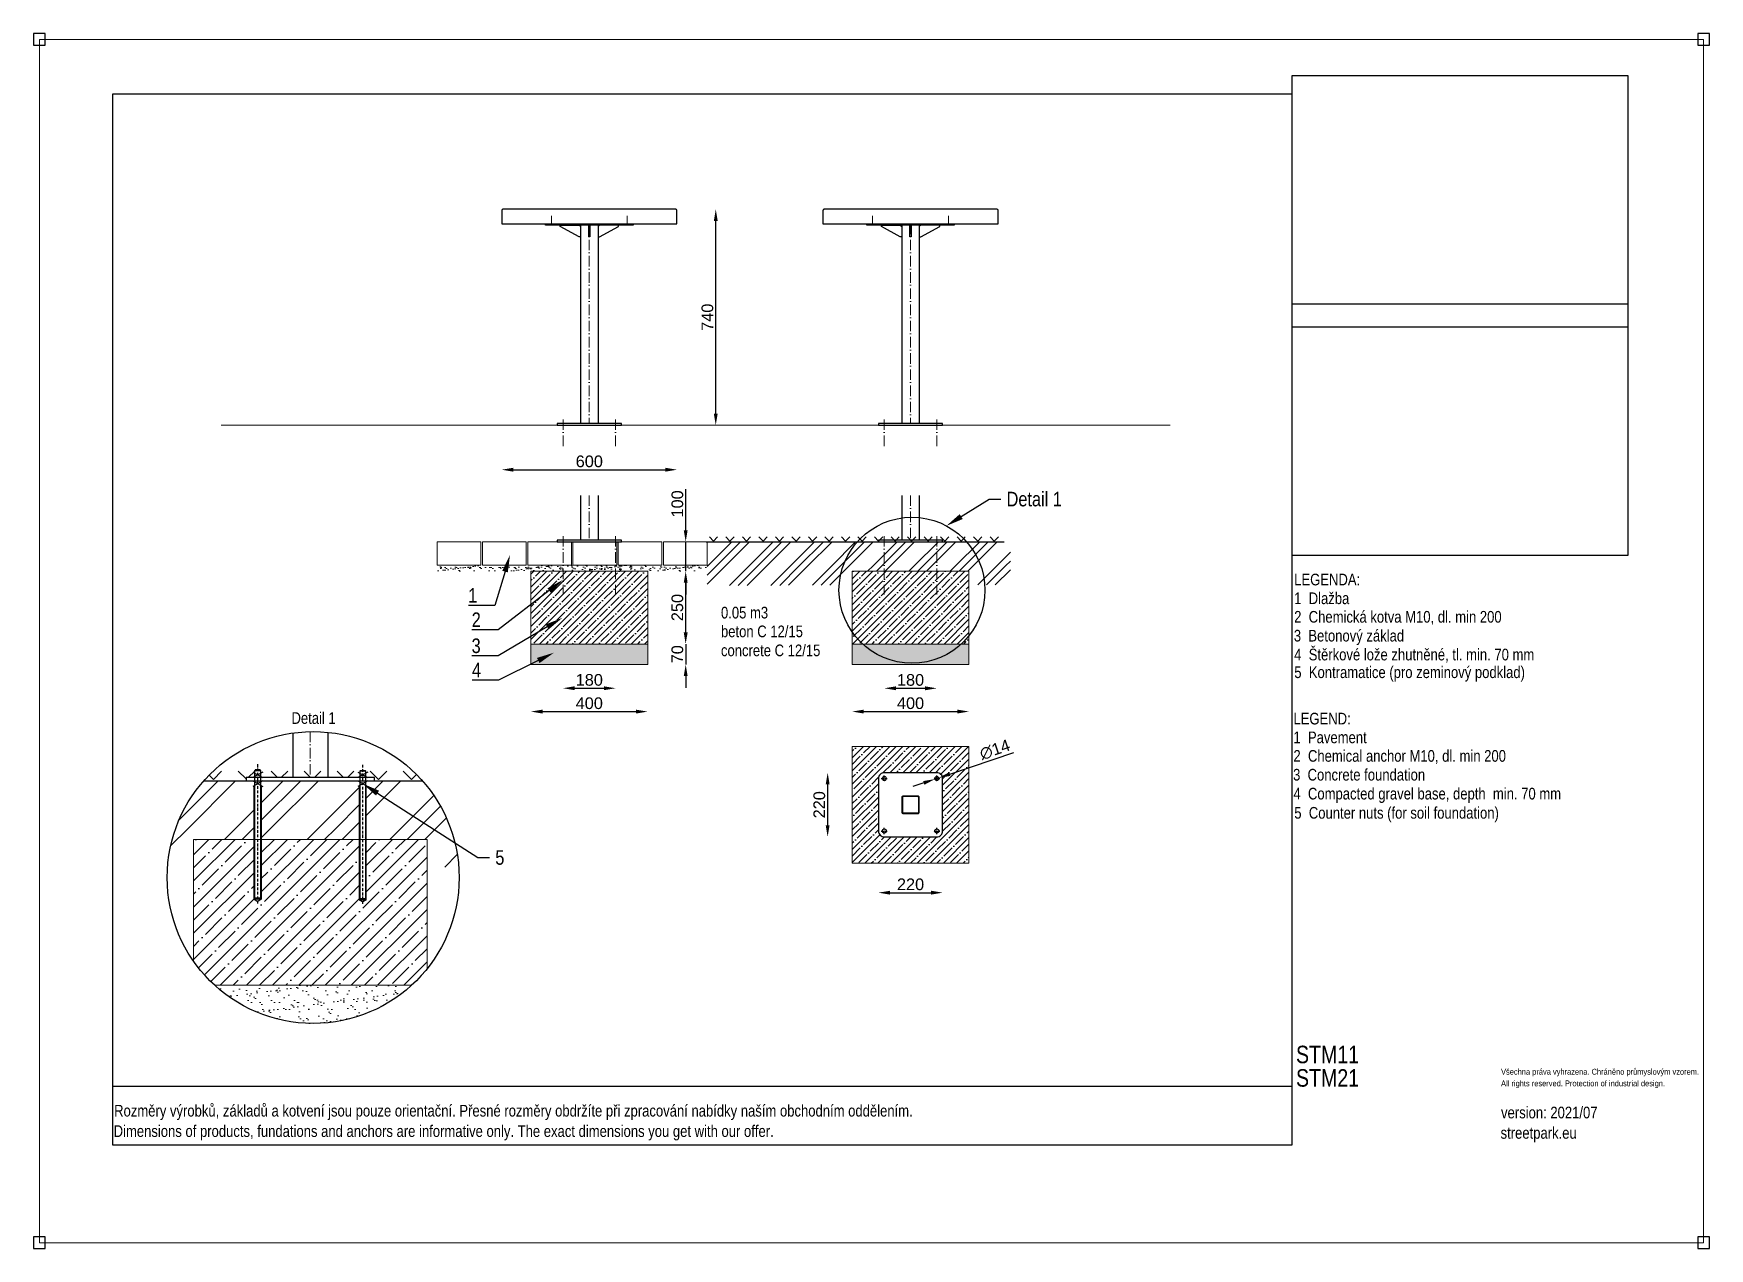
# Model space of a CAD drawing. Header units: millimetres. Extents: x -20 to 5721, y -20 to 4144.
import ezdxf
from ezdxf import colors
from ezdxf.entities.mleader import LeaderData, LeaderLine
from ezdxf.lldxf.tags import DXFTag
from ezdxf.math import Vec2, Vec3

# ---------------------------------------------------------------- set-up
doc = ezdxf.new("R2010")
doc.units = ezdxf.units.MM
for name, pattern in [('ACAD_ISO10W100', [18.5, 12, -3, 0.5, -3]), ('CENTER2', [1.125, 0.75, -0.125, 0.125, -0.125]), ('DashDot', [15, 9, -3, 0, -3]), ('INCONTINUOUS', [200000.001, 200000, -0.001])]:
    doc.linetypes.add(name, pattern=pattern)
for name, color, linetype in [('KOTY', 3, 'INCONTINUOUS'), ('KOV', 254, 'Continuous'), ('OBRYSOVA', 7, 'Continuous'), ('OSY', 1, 'ACAD_ISO10W100'), ('POSTAVY ATD', 8, 'Continuous'), ('SRAFY', 30, 'Continuous'), ('TABULKA', 9, 'Continuous')]:
    doc.layers.add(name, color=color, linetype=linetype)
doc.layers.add('Nekreslit', color=6, linetype='Continuous', plot=False)
doc.styles.add('SEACAD_Arial', font='arial.ttf', dxfattribs={"width": 0.8})
doc.styles.get("Standard").update_dxf_attribs({"font": 'arial.ttf'})
tags = doc.linetypes.add('HIDDEN2', pattern=[4.7625, 3.175, -1.5875]).pattern_tags.tags
tags[6:7] = [DXFTag(74, 4), DXFTag(75, 0), DXFTag(340, '0'), DXFTag(46, 0.0), DXFTag(50, 0.0), DXFTag(44, 0.0), DXFTag(45, 0.0)]
tags[4:5] = [DXFTag(74, 4), DXFTag(75, 0), DXFTag(340, '0'), DXFTag(46, 0.0), DXFTag(50, 0.0), DXFTag(44, 0.0), DXFTag(45, 0.0)]
doc.dimstyles.new('PROFI_CSN', dxfattribs={"dimscale": 0, "dimtxt": 3.5, "dimasz": 3, "dimexe": 1, "dimexo": 0, "dimgap": 1.5, "dimtad": 1, "dimlfac": -1, "dimdsep": 46, "dimtxsty": 'Standard', "dimcen": 0, "dimdle": 1, "dimclrd": 256, "dimclre": 256, "dimclrt": 256, "dimadec": 0, "dimazin": 0, "dimtfac": 0.6, "dimtmove": 0, "dimatfit": 1, "dimfxl": 1, "dimtolj": 1, "dimarcsym": 0})
picture_1 = doc.add_image_def('image1.jpg', size_in_pixel=(1600, 1200))
picture_2 = doc.add_image_def('image2.jpg', size_in_pixel=(1600, 1200))

# ---------------------------------------------------------------- blocks, each defined once
blk = doc.blocks.new('*D0')
at = {"layer": 'DEFPOINTS', "color": 0, "transparency": 16777216}
for p in [(2179.8, 3541.1), (2316.8, 3541.1), (1993.6, 2801.3)]:
    blk.add_point(p, dxfattribs=at)
at = {"layer": 'KOTY', "color": 7, "lineweight": -2, "transparency": 16777216}
blk.add_line((2316.8, 2841.3), (2316.8, 3501.1), dxfattribs=at)
at = {"layer": 'KOTY', "color": 7, "transparency": 16777216}
for points in [[(2310.2, 3501.1), (2323.5, 3501.1), (2316.8, 3541.1)], [(2310.2, 2841.3), (2323.5, 2841.3), (2316.8, 2801.3)]]:
    blk.add_solid(points, dxfattribs=at)
at = {"layer": 'KOTY', "color": 7, "lineweight": 13, "transparency": 16777216, "insert": (2288.4, 3171.2), "char_height": 40, "attachment_point": 5, "rotation": 90}
blk.add_mtext('\\A1;740', dxfattribs=at)
blk = doc.blocks.new('*D1')
at = {"layer": 'DEFPOINTS', "color": 0, "transparency": 16777216}
for p in [(1793.6, 2401.3), (1973.6, 2401.3), (1973.6, 1899.9)]:
    blk.add_point(p, dxfattribs=at)
at = {"layer": 'KOTY', "color": 7, "lineweight": -2, "transparency": 16777216}
blk.add_line((1833.6, 1899.9), (1933.6, 1899.9), dxfattribs=at)
at = {"layer": 'KOTY', "color": 7, "transparency": 16777216}
for points in [[(1833.6, 1906.5), (1833.6, 1893.2), (1793.6, 1899.9)], [(1933.6, 1906.5), (1933.6, 1893.2), (1973.6, 1899.9)]]:
    blk.add_solid(points, dxfattribs=at)
at = {"layer": 'KOTY', "color": 7, "lineweight": 13, "transparency": 16777216, "insert": (1883.6, 1928.3), "char_height": 40, "attachment_point": 5}
blk.add_mtext('\\A1;180', dxfattribs=at)
blk = doc.blocks.new('*D2')
at = {"layer": 'DEFPOINTS', "color": 0, "transparency": 16777216}
for p in [(1683.6, 2051.3), (2083.6, 2051.3), (2083.6, 1819.8)]:
    blk.add_point(p, dxfattribs=at)
at = {"layer": 'KOTY', "color": 7, "lineweight": -2, "transparency": 16777216}
blk.add_line((1723.6, 1819.8), (2043.6, 1819.8), dxfattribs=at)
at = {"layer": 'KOTY', "color": 7, "transparency": 16777216}
for points in [[(1723.6, 1826.5), (1723.6, 1813.2), (1683.6, 1819.8)], [(2043.6, 1826.5), (2043.6, 1813.2), (2083.6, 1819.8)]]:
    blk.add_solid(points, dxfattribs=at)
at = {"layer": 'KOTY', "color": 7, "lineweight": 13, "transparency": 16777216, "insert": (1883.6, 1848.3), "char_height": 40, "attachment_point": 5}
blk.add_mtext('\\A1;400', dxfattribs=at)
blk = doc.blocks.new('*D3')
at = {"layer": 'DEFPOINTS', "color": 0, "transparency": 16777216}
for p in [(2784, 2051.3), (3184, 2051.3), (3184, 1819.9)]:
    blk.add_point(p, dxfattribs=at)
at = {"layer": 'KOTY', "color": 7, "lineweight": -2, "transparency": 16777216}
blk.add_line((2824, 1819.9), (3144, 1819.9), dxfattribs=at)
at = {"layer": 'KOTY', "color": 7, "transparency": 16777216}
for points in [[(2824, 1826.6), (2824, 1813.3), (2784, 1819.9)], [(3144, 1826.6), (3144, 1813.3), (3184, 1819.9)]]:
    blk.add_solid(points, dxfattribs=at)
at = {"layer": 'KOTY', "color": 7, "lineweight": 13, "transparency": 16777216, "insert": (2984, 1848.4), "char_height": 40, "attachment_point": 5}
blk.add_mtext('\\A1;400', dxfattribs=at)
blk = doc.blocks.new('*D4')
at = {"layer": 'DEFPOINTS', "color": 0, "transparency": 16777216}
for p in [(2083.6, 2301.3), (2213.8, 2301.3), (2083.6, 2051.3)]:
    blk.add_point(p, dxfattribs=at)
at = {"layer": 'KOTY', "color": 7, "lineweight": -2, "transparency": 16777216}
blk.add_line((2213.8, 2091.3), (2213.8, 2261.3), dxfattribs=at)
at = {"layer": 'KOTY', "color": 7, "transparency": 16777216}
for points in [[(2207.2, 2261.3), (2220.5, 2261.3), (2213.8, 2301.3)], [(2207.2, 2091.3), (2220.5, 2091.3), (2213.8, 2051.3)]]:
    blk.add_solid(points, dxfattribs=at)
at = {"layer": 'KOTY', "color": 7, "lineweight": 13, "transparency": 16777216, "insert": (2185.4, 2176.3), "char_height": 40, "attachment_point": 5, "rotation": 90}
blk.add_mtext('\\A1;250', dxfattribs=at)
blk = doc.blocks.new('*D5')
at = {"layer": 'DEFPOINTS', "color": 0, "transparency": 16777216}
for p in [(1993.6, 2401.3), (2083.6, 2301.3), (2213.8, 2301.3)]:
    blk.add_point(p, dxfattribs=at)
at = {"layer": 'KOTY', "color": 7, "lineweight": -2, "transparency": 16777216}
for p, q in [((2213.8, 2441.3), (2213.8, 2581.7)), ((2213.8, 2301.3), (2213.8, 2401.3)), ((2213.8, 2261.3), (2213.8, 2221.3))]:
    blk.add_line(p, q, dxfattribs=at)
at = {"layer": 'KOTY', "color": 7, "transparency": 16777216}
for points in [[(2207.2, 2441.3), (2220.5, 2441.3), (2213.8, 2401.3)], [(2207.2, 2261.3), (2220.5, 2261.3), (2213.8, 2301.3)]]:
    blk.add_solid(points, dxfattribs=at)
at = {"layer": 'KOTY', "color": 7, "lineweight": 13, "transparency": 16777216, "insert": (2185.4, 2531.5), "char_height": 40, "attachment_point": 5, "rotation": 90}
blk.add_mtext('\\A1;100', dxfattribs=at)
blk = doc.blocks.new('*D6')
at = {"layer": 'DEFPOINTS', "color": 0, "transparency": 16777216}
for p in [(2083.6, 2051.3), (2083.6, 1981.3), (2213.8, 1981.3)]:
    blk.add_point(p, dxfattribs=at)
at = {"layer": 'KOTY', "color": 7, "lineweight": -2, "transparency": 16777216}
for p, q in [((2213.8, 2091.3), (2213.8, 2131.3)), ((2213.8, 2051.3), (2213.8, 1981.3)), ((2213.8, 1941.3), (2213.8, 1901.3))]:
    blk.add_line(p, q, dxfattribs=at)
at = {"layer": 'KOTY', "color": 7, "transparency": 16777216}
for points in [[(2207.2, 2091.3), (2220.5, 2091.3), (2213.8, 2051.3)], [(2207.2, 1941.3), (2220.5, 1941.3), (2213.8, 1981.3)]]:
    blk.add_solid(points, dxfattribs=at)
at = {"layer": 'KOTY', "color": 7, "lineweight": 13, "transparency": 16777216, "insert": (2185.4, 2016.3), "char_height": 40, "attachment_point": 5, "rotation": 90}
blk.add_mtext('\\A1;70', dxfattribs=at)
blk = doc.blocks.new('*U7')
at = {"color": 0, "linetype": 'CENTER2', "transparency": 16777216}
for p, q in [((-10.5, 0), (-1.4, 0)), ((0, 1.4), (0, 10.5)), ((1.4, 0), (10.5, 0)), ((0, -10.5), (0, -1.4))]:
    blk.add_line(p, q, dxfattribs=at)
at = {"color": 0, "linetype": 'Continuous', "transparency": 16777216}
for p, q in [((-0.7, 0), (0.7, 0)), ((0, -0.7), (0, 0.7))]:
    blk.add_line(p, q, dxfattribs=at)
blk = doc.blocks.new('*U8')
at = {"color": 0, "linetype": 'CENTER2', "transparency": 16777216}
for p, q in [((-10.5, 0), (-1.4, 0)), ((0, 1.4), (0, 10.5)), ((1.4, 0), (10.5, 0)), ((0, -10.5), (0, -1.4))]:
    blk.add_line(p, q, dxfattribs=at)
at = {"color": 0, "linetype": 'Continuous', "transparency": 16777216}
for p, q in [((-0.7, 0), (0.7, 0)), ((0, -0.7), (0, 0.7))]:
    blk.add_line(p, q, dxfattribs=at)
blk = doc.blocks.new('*U9')
at = {"color": 0, "linetype": 'CENTER2', "transparency": 16777216}
for p, q in [((-10.5, 0), (-1.4, 0)), ((0, 1.4), (0, 10.5)), ((1.4, 0), (10.5, 0)), ((0, -10.5), (0, -1.4))]:
    blk.add_line(p, q, dxfattribs=at)
at = {"color": 0, "linetype": 'Continuous', "transparency": 16777216}
for p, q in [((-0.7, 0), (0.7, 0)), ((0, -0.7), (0, 0.7))]:
    blk.add_line(p, q, dxfattribs=at)
blk = doc.blocks.new('*U10')
at = {"color": 0, "linetype": 'CENTER2', "transparency": 16777216}
for p, q in [((-10.5, 0), (-1.4, 0)), ((0, 1.4), (0, 10.5)), ((1.4, 0), (10.5, 0)), ((0, -10.5), (0, -1.4))]:
    blk.add_line(p, q, dxfattribs=at)
at = {"color": 0, "linetype": 'Continuous', "transparency": 16777216}
for p, q in [((-0.7, 0), (0.7, 0)), ((0, -0.7), (0, 0.7))]:
    blk.add_line(p, q, dxfattribs=at)
blk = doc.blocks.new('*D11')
at = {"layer": 'DEFPOINTS', "color": 0, "transparency": 16777216}
for p in [(1583.7, 3491.1), (2183.7, 3491.1), (2183.7, 2648.7)]:
    blk.add_point(p, dxfattribs=at)
at = {"layer": 'KOTY', "color": 7, "lineweight": -2, "transparency": 16777216}
blk.add_line((1623.7, 2648.7), (2143.7, 2648.7), dxfattribs=at)
at = {"layer": 'KOTY', "color": 7, "transparency": 16777216}
for points in [[(1623.7, 2655.4), (1623.7, 2642), (1583.7, 2648.7)], [(2143.7, 2655.4), (2143.7, 2642), (2183.7, 2648.7)]]:
    blk.add_solid(points, dxfattribs=at)
at = {"layer": 'KOTY', "color": 7, "lineweight": 13, "transparency": 16777216, "insert": (1883.7, 2677.1), "char_height": 40, "attachment_point": 5}
blk.add_mtext('\\A1;600', dxfattribs=at)
blk = doc.blocks.new('*D12')
at = {"layer": 'DEFPOINTS', "color": 0, "transparency": 16777216}
for p in [(2894, 2401.3), (3074, 2401.3), (3074, 1899.7)]:
    blk.add_point(p, dxfattribs=at)
at = {"layer": 'KOTY', "color": 7, "lineweight": -2, "transparency": 16777216}
blk.add_line((2934, 1899.7), (3034, 1899.7), dxfattribs=at)
at = {"layer": 'KOTY', "color": 7, "transparency": 16777216}
for points in [[(2934, 1906.4), (2934, 1893), (2894, 1899.7)], [(3034, 1906.4), (3034, 1893), (3074, 1899.7)]]:
    blk.add_solid(points, dxfattribs=at)
at = {"layer": 'KOTY', "color": 7, "lineweight": 13, "transparency": 16777216, "insert": (2984, 1928.1), "char_height": 40, "attachment_point": 5}
blk.add_mtext('\\A1;180', dxfattribs=at)
blk = doc.blocks.new('*D13')
at = {"layer": 'DEFPOINTS', "color": 0, "transparency": 16777216}
for p in [(3067.3, 1588.3), (3080.6, 1592.8)]:
    blk.add_point(p, dxfattribs=at)
at = {"layer": 'KOTY', "color": 7, "lineweight": -2, "transparency": 16777216}
for p, q in [((3118.5, 1605.6), (3337.7, 1680)), ((3029.4, 1575.4), (2991.6, 1562.6)), ((3067.3, 1588.3), (3080.6, 1592.8))]:
    blk.add_line(p, q, dxfattribs=at)
at = {"layer": 'KOTY', "color": 7, "transparency": 16777216}
for points in [[(3116.3, 1611.9), (3120.6, 1599.3), (3080.6, 1592.8)], [(3027.3, 1581.7), (3031.6, 1569.1), (3067.3, 1588.3)]]:
    blk.add_solid(points, dxfattribs=at)
at = {"layer": 'KOTY', "color": 7, "lineweight": 13, "transparency": 16777216, "insert": (3272.9, 1689.2), "char_height": 40, "attachment_point": 5, "rotation": 18.73952}
blk.add_mtext('\\A1;∅14', dxfattribs=at)
blk = doc.blocks.new('*D14')
at = {"layer": 'DEFPOINTS', "color": 0, "transparency": 16777216}
for p in [(2874, 1410.5), (3094, 1410.5), (3094, 1199.3)]:
    blk.add_point(p, dxfattribs=at)
at = {"layer": 'KOTY', "color": 7, "lineweight": -2, "transparency": 16777216}
blk.add_line((2914, 1199.3), (3054, 1199.3), dxfattribs=at)
at = {"layer": 'KOTY', "color": 7, "transparency": 16777216}
for points in [[(2914, 1205.9), (2914, 1192.6), (2874, 1199.3)], [(3054, 1205.9), (3054, 1192.6), (3094, 1199.3)]]:
    blk.add_solid(points, dxfattribs=at)
at = {"layer": 'KOTY', "color": 7, "lineweight": 13, "transparency": 16777216, "insert": (2984, 1227.7), "char_height": 40, "attachment_point": 5}
blk.add_mtext('\\A1;220', dxfattribs=at)
blk = doc.blocks.new('*D15')
at = {"layer": 'DEFPOINTS', "color": 0, "transparency": 16777216}
for p in [(2894, 1610.5), (2700.1, 1390.5), (2894, 1390.5)]:
    blk.add_point(p, dxfattribs=at)
at = {"layer": 'KOTY', "color": 7, "lineweight": -2, "transparency": 16777216}
blk.add_line((2700.1, 1570.5), (2700.1, 1430.5), dxfattribs=at)
at = {"layer": 'KOTY', "color": 7, "transparency": 16777216}
for points in [[(2693.4, 1570.5), (2706.7, 1570.5), (2700.1, 1610.5)], [(2693.4, 1430.5), (2706.7, 1430.5), (2700.1, 1390.5)]]:
    blk.add_solid(points, dxfattribs=at)
at = {"layer": 'KOTY', "color": 7, "lineweight": 13, "transparency": 16777216, "insert": (2671.6, 1500.5), "char_height": 40, "attachment_point": 5, "rotation": 90}
blk.add_mtext('\\A1;220', dxfattribs=at)

msp = doc.modelspace()

# ---------------------------------------------------------------- hatches: boundary and pattern name
at = {"transparency": 33554508}
h = msp.add_hatch(dxfattribs=at)
h.set_pattern_fill('ANSI35', color=9, scale=5)
h.set_pattern_definition([(45, (739.456, 0), (-22.45064, 22.45064), []), (45, (761.907, 0), (-22.45064, 22.45064), [39.6875, -7.9375, 0, -7.9375])])
h.paths.add_polyline_path([(1683.6, 2051.3), (2083.6, 2051.3), (2083.6, 2301.3), (1683.6, 2301.3)])
h = msp.add_hatch(dxfattribs=at)
h.set_pattern_fill('ANSI35', color=9, scale=5)
h.set_pattern_definition([(45, (1227.456, 0), (-22.45064, 22.45064), []), (45, (1249.907, 0), (-22.45064, 22.45064), [39.6875, -7.9375, 0, -7.9375])])
h.paths.add_polyline_path([(3184, 2301.3), (2784, 2301.3), (2784, 2051.3), (3184, 2051.3)])
h = msp.add_hatch(dxfattribs=at)
h.set_pattern_fill('ANSI35', color=9, scale=5)
h.paths.add_polyline_path([(3184, 1700.5), (2784, 1700.5), (2784, 1300.5), (3184, 1300.5)])
h.paths.add_polyline_path([(2874, 1590.5, -0.414214), (2894, 1610.5), (3074, 1610.5, -0.414214), (3094, 1590.5), (3094, 1410.5, -0.414214), (3074, 1390.5), (2894, 1390.5, -0.414214), (2874, 1410.5)], flags=16)
h.paths.add_polyline_path([(2887, 1590.5, -1), (2901, 1590.5, -1)], flags=0)
h.paths.add_polyline_path([(2959, 1530.5), (3009, 1530.5, -0.414214), (3014, 1525.5), (3014, 1475.5, -0.414214), (3009, 1470.5), (2959, 1470.5, -0.414214), (2954, 1475.5), (2954, 1525.5, -0.414214)], flags=0)
h.paths.add_polyline_path([(2959, 1528.5), (3009, 1528.5, -0.414214), (3012, 1525.5), (3012, 1475.5, -0.414214), (3009, 1472.5), (2959, 1472.5, -0.414214), (2956, 1475.5), (2956, 1525.5, -0.414214)], flags=0)
h.paths.add_polyline_path([(2901, 1410.5, -1), (2887, 1410.5, -1)], flags=0)
h.paths.add_polyline_path([(3067, 1590.5, -1), (3081, 1590.5, -1)], flags=0)
h.paths.add_polyline_path([(3067, 1410.5, -1), (3081, 1410.5, -1)], flags=0)
h = msp.add_hatch(dxfattribs=at)
h.set_pattern_fill('ANSI35', color=9, scale=10)
h.set_pattern_definition([(45, (-2585.12, -3220.49), (-44.9013, 44.9013), []), (45, (-2540.22, -3220.49), (-44.9013, 44.9013), [79.375, -15.875, 0, -15.875])])
edge = h.paths.add_edge_path()
edge.add_line((757.9, 1382), (757.9, 1181))
edge.add_line((757.9, 1181), (756.3, 1179.4))
edge.add_line((756.3, 1179.4), (739.5, 1179.4))
edge.add_line((739.5, 1179.4), (737.9, 1181))
edge.add_line((737.9, 1181), (737.9, 1382))
edge.add_line((737.9, 1382), (527.9, 1382))
edge.add_line((527.9, 1382), (527.9, 964.9))
edge.add_arc((937.8, 1251.2), 500, 214.92267, 227.5861)
edge.add_line((600.6, 882), (1275.1, 882))
edge.add_arc((937.8, 1251.2), 500, 312.4139, 321.2674)
edge.add_line((1327.9, 938.3), (1327.9, 1382))
edge.add_line((1327.9, 1382), (1117.9, 1382))
edge.add_line((1117.9, 1382), (1117.9, 1179))
edge.add_line((1117.9, 1179), (1116.3, 1177.4))
edge.add_line((1116.3, 1177.4), (1099.5, 1177.4))
edge.add_line((1099.5, 1177.4), (1097.9, 1179))
edge.add_line((1097.9, 1179), (1097.9, 1382))
edge.add_line((1097.9, 1382), (757.9, 1382))
at = {"layer": 'SRAFY'}
h = msp.add_hatch(dxfattribs=at)
h.set_pattern_fill('TERACO', color=9, scale=20)
h.set_pattern_definition([(45, (-5327.814, -2913.403), (-28.28427, 28.28427), [20, -20]), (135, (-5271.245, -2913.403), (-28.28427, -28.28427), [20, -20])])
h.paths.add_polyline_path([(2287.6, 2401.3), (2287.6, 2424.3), (3304.8, 2424.3), (3304.8, 2401.3)])
h = msp.add_hatch(dxfattribs=at)
h.set_pattern_fill('GOST_GROUND', color=9, scale=10)
h.set_pattern_definition([(45, (-5064.16, -2913.4), (141.4214, -9e-15), [200]), (45, (-5034.16, -2913.4), (141.4214, -9e-15), [200]), (45, (-5004.16, -2913.4), (141.4214, -9e-15), [200])])
h.paths.add_polyline_path([(2784, 2253.6), (2287.4, 2251.3), (2287.8, 2398.8), (3326.3, 2401.2), (3326.3, 2253.8), (3184, 2253.8), (3184, 2300.9), (2784, 2300.9)])
at = {"layer": 'SRAFY', "lineweight": 15}
h = msp.add_hatch(dxfattribs=at)
h.set_pattern_fill('AR-SAND', color=9, scale=0.5, style=0)
h.set_pattern_definition([(37.5, (4358.485, 887.08), (-0.80002, 24.47066), [0, -19.304, 0, -21.59, 0, -20.6375]), (7.5, (4358.485, 887.08), (22.47616, 35.84126), [0, -10.414, 0, -17.399, 0, -6.6675]), (327.5, (4342.864, 887.08), (39.54962, 0.07186), [0, -6.35, 0, -22.86, 0, -29.845]), (317.5, (4342.864, 887.08), (38.17782, 11.14647), [0, -3.175, 0, -14.986, 0, -17.145])])
h.paths.add_polyline_path([(1362.6, 2321.3), (1362.6, 2301.3), (1362.6, 2301.3), (1434.5, 2301.1), (1434.5, 2321.3)])
h.paths.add_polyline_path([(2287.6, 2300.9), (2287.6, 2321.3), (1434.5, 2321.3), (1434.5, 2301.1), (1488.1, 2300.9)])
h = msp.add_hatch(dxfattribs=at)
h.set_pattern_fill('AR-SAND', color=9, scale=0.5, style=0)
h.set_pattern_definition([(37.5, (1139.456, 0), (-0.80002, 24.47066), [0, -19.304, 0, -21.59, 0, -20.6375]), (7.5, (1139.456, 0), (22.47616, 35.84126), [0, -10.414, 0, -17.399, 0, -6.6675]), (327.5, (1123.835, 0), (39.54962, 0.07186), [0, -6.35, 0, -22.86, 0, -29.845]), (317.5, (1123.835, 0), (38.17782, 11.14647), [0, -3.175, 0, -14.986, 0, -17.145])])
h.paths.add_polyline_path([(1683.6, 1981.3), (2083.5, 1981.3), (2083.6, 2051.3), (1683.5, 2051.3)])
h.paths.add_polyline_path([(2784, 1981.3), (3184, 1981.3), (3184, 2051.3), (2784, 2051.3)])
at = {"layer": 'SRAFY'}
h = msp.add_hatch(dxfattribs=at)
h.set_pattern_fill('TERACO', color=9, scale=40)
h.set_pattern_definition([(45, (-15695.66, -9047.3), (-56.56854, 56.56854), [40, -40]), (135, (-15582.525, -9047.3), (-56.56854, -56.56854), [40, -40])])
edge = h.paths.add_edge_path()
edge.add_line((707.9, 1582), (707.9, 1594))
edge.add_line((707.9, 1594), (1147.9, 1594))
edge.add_line((1147.9, 1594), (1147.9, 1582))
edge.add_line((1147.9, 1582), (1312.7, 1582))
edge.add_arc((937.8, 1251.2), 500, 41.43296, 48.92236)
edge.add_line((1266.4, 1628.1), (609.3, 1628.1))
edge.add_arc((937.8, 1251.2), 500, 131.07764, 138.56817)
edge.add_line((563, 1582), (707.9, 1582))
h = msp.add_hatch(dxfattribs=at)
h.set_pattern_fill('GOST_GROUND', color=9, scale=20)
h.set_pattern_definition([(45, (-15168.36, -9047.3), (282.8427, -2e-14), [400]), (45, (-15108.36, -9047.3), (282.8427, -2e-14), [400]), (45, (-15048.36, -9047.3), (282.8427, -2e-14), [400])])
edge = h.paths.add_edge_path()
edge.add_line((737.9, 1381.3), (737.9, 1580))
edge.add_line((737.9, 1580), (560.8, 1579.6))
edge.add_arc((937.8, 1251.2), 500, 138.94448, 175.97397)
edge.add_line((439.1, 1286.3), (527.9, 1286.7))
edge.add_line((527.9, 1286.7), (527.9, 1381.3))
edge.add_line((527.9, 1381.3), (737.9, 1381.3))
edge = h.paths.add_edge_path()
edge.add_line((1117.9, 1580.9), (1117.9, 1381.3))
edge.add_line((1117.9, 1381.3), (1327.9, 1381.3))
edge.add_line((1327.9, 1381.3), (1327.9, 1287.2))
edge.add_line((1327.9, 1287.2), (1436.5, 1287.2))
edge.add_arc((937.8, 1251.2), 500, 4.13211, 41.32127)
edge.add_line((1313.4, 1581.3), (1117.9, 1580.9))
h.paths.add_polyline_path([(1097.9, 1381.3), (1097.9, 1580.8), (757.9, 1580), (757.9, 1381.3)])
at = {"layer": 'SRAFY', "lineweight": 15}
h = msp.add_hatch(dxfattribs=at)
h.set_pattern_fill('AR-SAND', color=9, style=0)
h.set_pattern_definition([(37.5, (3553.476, 962.37), (-1.60003, 48.9413), [0, -38.608, 0, -43.18, 0, -41.275]), (7.5, (3553.476, 962.37), (44.9523, 71.6825), [0, -20.828, 0, -34.798, 0, -13.335]), (327.5, (3522.234, 962.37), (79.09924, 0.1437), [0, -12.7, 0, -45.72, 0, -59.69]), (317.5, (3522.234, 962.37), (76.3556, 22.293), [0, -6.35, 0, -29.972, 0, -34.29])])
h.paths.add_polyline_path([(600.6, 882, 0.388014), (1275.1, 882)])

# ---------------------------------------------------------------- linework, layer by layer
for p, q in [((2287.6, 2401.3), (3304.8, 2401.3)), ((765.1, 1612.4), (730.7, 1594)), ((730.7, 1612.4), (765.1, 1594)), ((1090.7, 1612.4), (1125.1, 1594)), ((1125.1, 1612.4), (1090.7, 1594)), ((563, 1582), (1312.7, 1582)), ((765.1, 1582), (730.7, 1563.7)), ((730.7, 1582), (765.1, 1563.7)), ((1090.7, 1582), (1125.1, 1563.7)), ((1125.1, 1582), (1090.7, 1563.7))]:
    msp.add_line(p, q)
at = {"lineweight": 15}
for p, q in [((2938.6, 2401.3), (2888.6, 2401.3)), ((837.3, 1582), (737.3, 1582))]:
    msp.add_line(p, q, dxfattribs=at)
at = {"linetype": 'ByBlock'}
for p, q in [((737.9, 1618.1), (739.5, 1619.7)), ((737.9, 1618.1), (757.9, 1618.1)), ((756.3, 1619.7), (739.5, 1619.7)), ((757.9, 1618.1), (756.3, 1619.7)), ((1097.9, 1616.1), (1099.5, 1617.7)), ((1117.9, 1616.1), (1097.9, 1616.1)), ((1097.9, 1616.1), (1097.9, 1179)), ((1099.5, 1617.7), (1116.3, 1617.7)), ((1117.9, 1616.1), (1116.3, 1617.7)), ((1117.9, 1179), (1117.9, 1616.1)), ((757.9, 1181), (737.9, 1181)), ((739.5, 1179.4), (737.9, 1181)), ((739.5, 1179.4), (747.9, 1179.4)), ((747.9, 1179.4), (756.3, 1179.4)), ((757.9, 1181), (756.3, 1179.4)), ((1097.9, 1179), (1117.9, 1179)), ((1097.9, 1179), (1099.5, 1177.4)), ((1107.9, 1177.4), (1099.5, 1177.4)), ((1116.3, 1177.4), (1107.9, 1177.4)), ((1116.3, 1177.4), (1117.9, 1179))]:
    msp.add_line(p, q, dxfattribs=at)
at = {"color": 7, "linetype": 'ByBlock'}
for p, q in [((737.9, 1181), (737.9, 1618.1)), ((757.9, 1618.1), (757.9, 1181))]:
    msp.add_line(p, q, dxfattribs=at)
at = {"color": 7, "linetype": 'DashDot', "lineweight": 30}
for p, q in [((747.9, 1162.6), (747.9, 1642.6)), ((1107.9, 1160.7), (1107.9, 1640.6))]:
    msp.add_line(p, q, dxfattribs=at)
at = {"linetype": 'HIDDEN2'}
for p, q in [((735.9, 1176.5), (735.9, 1563.7)), ((1119.9, 1174.6), (1119.9, 1563.7)), ((735.9, 1176.5), (747.9, 1169.6)), ((759.9, 1176.5), (747.9, 1169.6)), ((1095.9, 1174.6), (1107.9, 1167.7)), ((1119.9, 1174.6), (1107.9, 1167.7))]:
    msp.add_line(p, q, dxfattribs=at)
at = {"color": 7, "linetype": 'HIDDEN2'}
for p, q in [((759.9, 1563.7), (759.9, 1176.5)), ((1095.9, 1563.7), (1095.9, 1174.6)), ((1116.3, 1387.4), (1117.9, 1389)), ((759.9, 1176.5), (735.9, 1176.5)), ((1095.9, 1174.6), (1119.9, 1174.6))]:
    msp.add_line(p, q, dxfattribs=at)
for centre, radius in [((2988.9, 2235.8), 250), ((937.8, 1251.2), 500)]:
    msp.add_circle(centre, radius)
at = {"color": 7, "linetype": 'Continuous'}
for centre, radius in [((3062.6, 2401.3), 0.01), ((3062.6, 2401.3), 0.01), ((1085.2, 1582), 0.02), ((1085.2, 1582), 0.02)]:
    msp.add_circle(centre, radius, dxfattribs=at)
at = {"layer": 'KOV'}
for centre in [(2894, 1410.5), (3074, 1410.5)]:
    msp.add_circle(centre, 7, dxfattribs=at)
at = {"layer": 'Nekreslit'}
msp.add_line((250.7, 535.7), (4290.7, 535.7), dxfattribs=at)
msp.add_lwpolyline([(250.7, 335.7), (4290.7, 335.7), (4290.7, 3935.7), (250.7, 3935.7)], close=True, dxfattribs=at)
at = {"layer": 'OBRYSOVA'}
for p, q in [((1853.7, 3487.1), (1853.7, 2807.3)), ((1881.7, 3482.1), (1885.7, 3482.1)), ((1913.7, 3487.1), (1913.7, 2807.3)), ((2954, 3487.1), (2954, 2807.3)), ((2982.1, 3482.1), (2986.1, 3482.1)), ((3014, 3487.1), (3014, 2807.3)), ((1853.7, 2560.9), (1853.7, 2407.3)), ((1913.7, 2560.9), (1913.7, 2407.3)), ((2954, 2560.9), (2954, 2407.3)), ((3014, 2560.9), (3014, 2407.3)), ((868.1, 1746.3), (868.1, 1594)), ((988.1, 1748.6), (988.1, 1594))]:
    msp.add_line(p, q, dxfattribs=at)
for points in [[(-20, 4103.5), (20, 4103.5), (20, 4143.5), (-20, 4143.5)], [(5680.6, 4103.5), (5720.6, 4103.5), (5720.6, 4143.5), (5680.6, 4143.5)], [(2033.7, 3487.1), (1733.7, 3487.1), (1733.7, 3491.1), (2033.7, 3491.1)], [(1881.7, 3487.1), (1885.7, 3487.1), (1885.7, 3447.1), (1881.7, 3447.1)], [(3134, 3487.1), (2834, 3487.1), (2834, 3491.1), (3134, 3491.1)], [(2982, 3487.1), (2986, 3487.1), (2986, 3447.1), (2982, 3447.1)], [(1773.6, 2801.3), (1993.6, 2801.3), (1993.6, 2807.3), (1773.6, 2807.3)], [(2874, 2801.3), (3094, 2801.3), (3094, 2807.3), (2874, 2807.3)], [(1773.6, 2401.3), (1993.6, 2401.3), (1993.6, 2407.3), (1773.6, 2407.3)], [(2874, 2401.3), (3094, 2401.3), (3094, 2407.3), (2874, 2407.3)], [(707.9, 1582), (1147.9, 1582), (1147.9, 1594), (707.9, 1594)], [(-20, -20.1), (20, -20.1), (20, 19.9), (-20, 19.9)], [(5680.6, -20.1), (5720.6, -20.1), (5720.6, 19.9), (5680.6, 19.9)]]:
    msp.add_lwpolyline(points, close=True, dxfattribs=at)
for points in [[(1583.7, 3491.1), (2183.7, 3491.1), (2183.7, 3537.1, 0.414214), (2179.7, 3541.1), (1587.7, 3541.1, 0.414214), (1583.7, 3537.1)], [(2684, 3491.1), (3284, 3491.1), (3284, 3537.1, 0.414214), (3280, 3541.1), (2688, 3541.1, 0.414214), (2684, 3537.1)], [(3094, 1410.5), (3094, 1590.5, 0.414214), (3074, 1610.5), (2894, 1610.5, 0.414214), (2874, 1590.5), (2874, 1410.5, 0.414214), (2894, 1390.5), (3074, 1390.5, 0.414214)], [(3014, 1475.5), (3014, 1525.5, 0.414214), (3009, 1530.5), (2959, 1530.5, 0.414214), (2954, 1525.5), (2954, 1475.5, 0.414214), (2959, 1470.5), (3009, 1470.5, 0.414214)], [(3012, 1475.5), (3012, 1525.5, 0.414214), (3009, 1528.5), (2959, 1528.5, 0.414214), (2956, 1525.5), (2956, 1475.5, 0.414214), (2959, 1472.5), (3009, 1472.5, 0.414214)]]:
    msp.add_lwpolyline(points, format="xyb", close=True, dxfattribs=at)
for points in [[(1853.7, 3447.1), (1848.7, 3447.1), (1783.7, 3482.1), (1783.7, 3487.1), (1848.7, 3487.1), (1853.7, 3482.1), (1853.7, 3447.1)], [(1913.7, 3447.1), (1918.7, 3447.1), (1983.7, 3482.1), (1983.7, 3487.1), (1918.7, 3487.1), (1913.7, 3482.1), (1913.7, 3447.1)], [(2954, 3447.1), (2949, 3447.1), (2884, 3482.1), (2884, 3487.1), (2949, 3487.1), (2954, 3482.1), (2954, 3447.1)], [(3014, 3447.1), (3019, 3447.1), (3084, 3482.1), (3084, 3487.1), (3019, 3487.1), (3014, 3482.1), (3014, 3447.1)]]:
    msp.add_lwpolyline(points, dxfattribs=at)
for centre in [(2894, 1590.5), (3074, 1590.5)]:
    msp.add_circle(centre, 7, dxfattribs=at)
at = {"layer": 'OSY', "color": 0, "lineweight": 15, "ltscale": 3}
for p, q in [((1753.7, 3519.1), (1753.7, 3487.1)), ((2013.7, 3519.1), (2013.7, 3487.1)), ((2854, 3519.1), (2854, 3487.1)), ((3114.1, 3519.1), (3114.1, 3487.1)), ((1883.7, 3492.1), (1883.7, 2807.3)), ((2984.1, 3492.1), (2984.1, 2807.3)), ((1793.6, 2821.1), (1793.6, 2721.3)), ((1973.6, 2821.1), (1973.6, 2721.3)), ((2894, 2821.1), (2894, 2721.3)), ((3074, 2821.1), (3074, 2721.3)), ((1883.7, 2560.9), (1883.7, 2407.3)), ((2984.1, 2560.9), (2984.1, 2407.3)), ((1793.6, 2421.1), (1793.6, 2221.3)), ((1973.6, 2421.1), (1973.6, 2221.3)), ((2894, 2421.1), (2894, 2221.3)), ((3074, 2421.1), (3074, 2221.3)), ((928.1, 1751.1), (928.1, 1594))]:
    msp.add_line(p, q, dxfattribs=at)
at = {"layer": 'POSTAVY ATD', "color": 9, "lineweight": 15}
for p, q in [((623.2, 2801.3), (3873.2, 2801.3)), ((1683.6, 2051.3), (1683.6, 1981.3)), ((2083.6, 1981.3), (2083.6, 2051.3)), ((2784, 2051.3), (2784, 1981.3)), ((3184, 1981.3), (3184, 2051.3)), ((1683.6, 1981.3), (2083.6, 1981.3)), ((2784, 1981.3), (3184, 1981.3))]:
    msp.add_line(p, q, dxfattribs=at)
at = {"layer": 'POSTAVY ATD', "lineweight": 15}
for points in [[(1362.6, 2321.3), (1512.6, 2321.3), (1512.6, 2401.3), (1362.6, 2401.3)], [(1517.6, 2321.3), (1667.6, 2321.3), (1667.6, 2401.3), (1517.6, 2401.3)], [(1672.6, 2321.3), (1822.6, 2321.3), (1822.6, 2401.3), (1672.6, 2401.3)], [(1827.6, 2321.3), (1977.6, 2321.3), (1977.6, 2401.3), (1827.6, 2401.3)], [(1982.6, 2321.3), (2132.6, 2321.3), (2132.6, 2401.3), (1982.6, 2401.3)], [(2137.6, 2321.3), (2287.6, 2321.3), (2287.6, 2401.3), (2137.6, 2401.3)]]:
    msp.add_lwpolyline(points, close=True, dxfattribs=at)
at = {"layer": 'POSTAVY ATD', "color": 9, "lineweight": 15}
for points in [[(1683.6, 2051.3), (2083.6, 2051.3), (2083.6, 2301.3), (1683.6, 2301.3)], [(2784, 2051.3), (3184, 2051.3), (3184, 2301.3), (2784, 2301.3)], [(2784, 1300.5), (3184, 1300.5), (3184, 1700.5), (2784, 1700.5)]]:
    msp.add_lwpolyline(points, close=True, dxfattribs=at)
for points in [[(1327.9, 938.3), (1327.9, 1382), (527.9, 1382), (527.9, 964.9)], [(600.6, 882), (1275.1, 882)]]:
    msp.add_lwpolyline(points, dxfattribs=at)
at = {"layer": 'TABULKA', "color": 4, "lineweight": 15}
msp.add_lwpolyline([(5700.6, -0.1), (0, -0.1), (0, 4123.5), (5700.6, 4123.5)], close=True, dxfattribs=at)

# ---------------------------------------------------------------- block references
at = {"linetype": 'CENTER2'}
for name, p in [('*U7', (2894, 1590.5)), ('*U8', (3074, 1590.5)), ('*U10', (2894, 1410.5)), ('*U9', (3074, 1410.5))]:
    msp.add_blockref(name, p, dxfattribs=at)

# ---------------------------------------------------------------- texts
at = {"style": 'SEACAD_Arial', "width": 0.8}
for s, height, p in [('LEGENDA:', 40, (4298.1, 2252.4)), ('1  Dlažba', 40, (4298.1, 2188.1)), ('0.05 m3', 40, (2334.7, 2139)), ('2  Chemická kotva M10, dl. min 200', 40, (4298.1, 2124.6)), ('beton C 12/15', 40, (2334.7, 2074.7)), ('3  Betonový základ', 40, (4296.9, 2060)), ('concrete C 12/15', 40, (2334.7, 2009.6)), ('4  Štěrkové lože zhutněné, tl. min. 70 mm', 40, (4298.1, 1995.3)), ('5  Kontramatice (pro zeminový podklad)', 40, (4298.5, 1934.7)), ('LEGEND:', 40, (4295.5, 1775.8)), ('1  Pavement', 40, (4295.5, 1711.5)), ('2  Chemical anchor M10, dl. min 200', 40, (4295.5, 1648)), ('3  Concrete foundation', 40, (4294.3, 1583.5)), ('4  Compacted gravel base, depth  min. 70 mm', 40, (4295.5, 1518.7)), ('5  Counter nuts (for soil foundation)', 40, (4298.5, 1452.9)), ('STM11', 60, (4304.3, 614.8)), ('STM21', 60, (4304.3, 534.5)), ('Všechna práva vyhrazena. Chráněno průmyslovým vzorem.', 20, (5006.6, 575.7)), ('All rights reserved. Protection of industrial design.', 20, (5006.6, 535.7)), ('Rozměry výrobků, základů a kotvení jsou pouze orientační. Přesné rozměry obdržíte při zpracování nabídky naším obchodním oddělením.', 39.9982, (256.1, 432.1)), ('version: 2021/07', 40, (5006.6, 425.9)), ('Dimensions of products, fundations and anchors are informative only. The exact dimensions you get with our offer.', 39.9982, (254.5, 362.2)), ('streetpark.eu', 40, (5005, 356.1))]:
    msp.add_text(s, height=height, dxfattribs=at).set_placement(p)
at = {"insert": (863.6, 1817.7), "char_height": 40, "attachment_point": 1, "style": 'SEACAD_Arial'}
msp.add_mtext_dynamic_manual_height_columns('Detail 1', width=226.121, gutter_width=200, heights=[0], dxfattribs=at)

# ---------------------------------------------------------------- dimensions: what is measured, and where the dimension line sits
at = {"layer": 'KOTY', "lineweight": 13}
for base, p1, p2, override, picture, middle in [((2316.8, 3541.1), (1993.6, 2801.3), (2179.8, 3541.1), {"dimscale": 1, "dimtxt": 40, "dimasz": 40, "dimgap": 8, "dimdec": 0, "dimlfac": 1, "dimrnd": 10, "dimse1": 1, "dimse2": 1, "dimclrd": 7, "dimclre": 3, "dimclrt": 7, "dimtdec": 0}, '*D0', (2288.4, 3171.2)), ((2213.8, 2301.3), (2083.6, 2051.3), (2083.6, 2301.3), {"dimscale": 1, "dimtxt": 40, "dimasz": 40, "dimgap": 8, "dimdec": 0, "dimlfac": 1, "dimrnd": 1, "dimse1": 1, "dimse2": 1, "dimclrd": 7, "dimclre": 3, "dimclrt": 7, "dimtdec": 0}, '*D4', (2185.4, 2176.3)), ((2700.1, 1390.5), (2894, 1610.5), (2894, 1390.5), {"dimscale": 1, "dimtxt": 40, "dimasz": 40, "dimgap": 8, "dimdec": 0, "dimlfac": 1, "dimrnd": 1, "dimse1": 1, "dimse2": 1, "dimclrd": 7, "dimclre": 3, "dimclrt": 7, "dimtdec": 0}, '*D15', (2671.6, 1500.5))]:
    dim = msp.add_linear_dim(base=base, p1=p1, p2=p2, angle=90, dimstyle='PROFI_CSN', override=override, dxfattribs=at)
    dim.commit()
    dim.dimension.update_dxf_attribs({"geometry": picture, "text_midpoint": middle})
for base, p1, p2, override, picture, middle in [((2183.7, 2648.7), (1583.7, 3491.1), (2183.7, 3491.1), {"dimscale": 1, "dimtxt": 40, "dimasz": 40, "dimgap": 8, "dimdec": 0, "dimlfac": 1, "dimrnd": 10, "dimse1": 1, "dimse2": 1, "dimclrd": 7, "dimclre": 3, "dimclrt": 7, "dimtdec": 0}, '*D11', (1883.7, 2677.1)), ((3074, 1899.7), (2894, 2401.3), (3074, 2401.3), {"dimscale": 1, "dimtxt": 40, "dimasz": 40, "dimgap": 8, "dimdec": 0, "dimlfac": 1, "dimrnd": 1, "dimse1": 1, "dimse2": 1, "dimclrd": 7, "dimclre": 3, "dimclrt": 7, "dimtdec": 0}, '*D12', (2984, 1928.1)), ((3094, 1199.3), (2874, 1410.5), (3094, 1410.5), {"dimscale": 1, "dimtxt": 40, "dimasz": 40, "dimgap": 8, "dimdec": 0, "dimlfac": 1, "dimrnd": 1, "dimse1": 1, "dimse2": 1, "dimclrd": 7, "dimclre": 3, "dimclrt": 7, "dimtdec": 0}, '*D14', (2984, 1227.7))]:
    dim = msp.add_linear_dim(base=base, p1=p1, p2=p2, dimstyle='PROFI_CSN', override=override, dxfattribs=at)
    dim.commit()
    dim.dimension.update_dxf_attribs({"geometry": picture, "text_midpoint": middle})
for base, p1, p2, picture, middle in [((2213.8, 2301.3), (1993.6, 2401.3), (2083.6, 2301.3), '*D5', (2213.8, 2531.5)), ((2213.8, 1981.3), (2083.6, 2051.3), (2083.6, 1981.3), '*D6', (2213.8, 2016.3))]:
    dim = msp.add_linear_dim(base=base, p1=p1, p2=p2, angle=270, dimstyle='PROFI_CSN', override={"dimscale": 1, "dimtxt": 40, "dimasz": 40, "dimgap": 8, "dimdec": 0, "dimlfac": 1, "dimrnd": 1, "dimse1": 1, "dimse2": 1, "dimclrd": 7, "dimclre": 3, "dimclrt": 7, "dimtdec": 0}, dxfattribs=at)
    dim.commit()
    dim.dimension.update_dxf_attribs({"geometry": picture, "text_midpoint": middle, "dimtype": 160})
for base, p1, p2, picture, middle in [((1973.6, 1899.9), (1793.6, 2401.3), (1973.6, 2401.3), '*D1', (1883.6, 1899.9)), ((2083.6, 1819.8), (1683.6, 2051.3), (2083.6, 2051.3), '*D2', (1883.6, 1819.8)), ((3184, 1819.9), (2784, 2051.3), (3184, 2051.3), '*D3', (2984, 1819.9))]:
    dim = msp.add_linear_dim(base=base, p1=p1, p2=p2, dimstyle='PROFI_CSN', override={"dimscale": 1, "dimtxt": 40, "dimasz": 40, "dimgap": 8, "dimdec": 0, "dimlfac": 1, "dimrnd": 1, "dimse1": 1, "dimse2": 1, "dimclrd": 7, "dimclre": 3, "dimclrt": 7, "dimtdec": 0}, dxfattribs=at)
    dim.commit()
    dim.dimension.update_dxf_attribs({"geometry": picture, "text_midpoint": middle, "dimtype": 160})
dim = msp.add_diameter_dim_2p(p1=(3067.3, 1588.3), p2=(3080.6, 1592.8), dimstyle='PROFI_CSN', override={"dimscale": 1, "dimtxt": 40, "dimasz": 40, "dimgap": 8, "dimdec": 0, "dimlfac": 1, "dimrnd": 1, "dimse1": 1, "dimse2": 1, "dimclrd": 7, "dimclre": 3, "dimclrt": 7, "dimtdec": 0}, dxfattribs=at)
dim.commit()
dim.dimension.update_dxf_attribs({"geometry": '*D13', "text_midpoint": (3282.4, 1661.3), "dimtype": 163})

# ---------------------------------------------------------------- pictures from other files: only their frames are drawn
at = {"color": 7, "true_color": 0xffffff}
image = msp.add_image(picture_1, insert=(4290.7, 3137.5), size_in_units=(1150, 862.5), dxfattribs=dict(at, brightness=60))
image.dxf.flags = 7
image = msp.add_image(picture_2, insert=(4290.7, 2355), size_in_units=(1150, 862.5), dxfattribs=dict(at, brightness=40))
image.dxf.flags = 7

# ---------------------------------------------------------------- leaders
ml = msp.add_multileader_mtext('Standard')
ml.set_content('Detail 1', color=256, style='SEACAD_Arial')
ml.set_leader_properties(lineweight=-3)
ml.build(insert=Vec2(0, 0))
ml.multileader.update_dxf_attribs({"text_right_attachment_type": 6, "dogleg_length": 2, "arrow_head_size": 60, "scale": 20})
ctx = ml.context
ctx.base_point, ctx.scale, ctx.char_height, ctx.arrow_head_size, ctx.landing_gap_size, ctx.plane_origin = Vec3(3293, 2547.7), 20, 50, 60, 20, Vec3(4665, 2437.5)
ctx.right_attachment = 6
notes = []
notes.append((ctx, [(0, (1, 1, 0), (3253, 2547.7), (1, 0), 40, [(0, [(3106.8, 2456.3)], 0, [])])]))
ctx.mtext.insert, ctx.mtext.flow_direction = Vec3(3313, 2573.1), 5
ml = msp.add_multileader_mtext('Standard')
ml.set_content('1', color=256, style='SEACAD_Arial')
ml.set_leader_properties()
ml.build(insert=Vec2(0, 0))
ml.multileader.update_dxf_attribs({"text_right_attachment_type": 6, "dogleg_length": 2, "arrow_head_size": 60, "scale": 20})
ctx = ml.context
ctx.base_point, ctx.scale, ctx.char_height, ctx.arrow_head_size, ctx.landing_gap_size, ctx.plane_origin = Vec3(1465.4, 2217.9), 20, 50, 60, 20, Vec3(1202.4, 2382)
ctx.right_attachment, ctx.text_align_type = 6, 2
notes.append((ctx, [(1, (1, 1, 0), (1560.1, 2182.9), (-1, 0), 40, [(0, [(1612.2, 2357)], 0, [])])]))
ctx.mtext.insert, ctx.mtext.alignment, ctx.mtext.flow_direction = Vec3(1500.1, 2242.9), 3, 5
ml = msp.add_multileader_mtext('Standard')
ml.set_content('2', color=256, style='SEACAD_Arial')
ml.set_leader_properties()
ml.build(insert=Vec2(0, 0))
ml.multileader.update_dxf_attribs({"text_right_attachment_type": 6, "dogleg_length": 2, "arrow_head_size": 60, "scale": 20})
ctx = ml.context
ctx.base_point, ctx.scale, ctx.char_height, ctx.arrow_head_size, ctx.landing_gap_size, ctx.plane_origin = Vec3(1465.4, 2134.6), 20, 50, 60, 20, Vec3(1122.9, 2197.4)
ctx.right_attachment, ctx.text_align_type = 6, 2
notes.append((ctx, [(1, (1, 1, 0), (1571.9, 2099.6), (-1, 0), 40, [(0, [(1793.6, 2271.3)], 0, [])])]))
ctx.mtext.insert, ctx.mtext.alignment, ctx.mtext.flow_direction = Vec3(1511.9, 2159.6), 3, 5
ml = msp.add_multileader_mtext('Standard')
ml.set_content('3', color=256, style='SEACAD_Arial')
ml.set_leader_properties()
ml.build(insert=Vec2(0, 0))
ml.multileader.update_dxf_attribs({"text_right_attachment_type": 6, "dogleg_length": 2, "arrow_head_size": 60, "scale": 20})
ctx = ml.context
ctx.base_point, ctx.scale, ctx.char_height, ctx.arrow_head_size, ctx.landing_gap_size, ctx.plane_origin = Vec3(1465.4, 2045), 20, 50, 60, 20, Vec3(1121.9, 1984.5)
ctx.right_attachment, ctx.text_align_type = 6, 2
notes.append((ctx, [(1, (1, 1, 0), (1571.6, 2010.4), (-1, 0), 40, [(0, [(1790.9, 2140.7)], 0, [])])]))
ctx.mtext.insert, ctx.mtext.alignment, ctx.mtext.flow_direction = Vec3(1511.6, 2070.4), 3, 5
ml = msp.add_multileader_mtext('Standard')
ml.set_content('4', color=256, style='SEACAD_Arial')
ml.set_leader_properties()
ml.build(insert=Vec2(0, 0))
ml.multileader.update_dxf_attribs({"text_right_attachment_type": 6, "dogleg_length": 2, "arrow_head_size": 60, "scale": 20})
ctx = ml.context
ctx.base_point, ctx.scale, ctx.char_height, ctx.arrow_head_size, ctx.landing_gap_size, ctx.plane_origin = Vec3(1465.4, 1962.4), 20, 50, 60, 20, Vec3(1042.8, 2037.8)
ctx.right_attachment, ctx.text_align_type = 6, 2
notes.append((ctx, [(1, (1, 1, 0), (1573, 1927.4), (-1, 0), 40, [(0, [(1762.6, 2021.7)], 0, [])])]))
ctx.mtext.insert, ctx.mtext.alignment, ctx.mtext.flow_direction = Vec3(1513, 1987.4), 3, 5
ml = msp.add_multileader_mtext('Standard')
ml.set_content('5', color=256, style='SEACAD_Arial')
ml.set_leader_properties()
ml.build(insert=Vec2(0, 0))
ml.multileader.update_dxf_attribs({"text_right_attachment_type": 6, "dogleg_length": 2, "arrow_head_size": 60, "scale": 20})
ctx = ml.context
ctx.base_point, ctx.scale, ctx.char_height, ctx.arrow_head_size, ctx.landing_gap_size, ctx.plane_origin = Vec3(1541.7, 1319.5), 20, 50, 60, 20, Vec3(1030.9, 1457.2)
ctx.right_attachment = 6
notes.append((ctx, [(0, (1, 1, 0), (1501.7, 1319.5), (1, 0), 40, [(0, [(1107.9, 1572.8)], 0, [])])]))
ctx.mtext.insert, ctx.mtext.flow_direction = Vec3(1561.7, 1344.9), 5
for ctx, leaders in notes:
    for number, flags, end, landing, length, lines in leaders:
        leader = LeaderData()
        leader.index, (leader.has_last_leader_line, leader.has_dogleg_vector, leader.attachment_direction) = number, flags
        leader.last_leader_point, leader.dogleg_vector, leader.dogleg_length = Vec3(end), Vec3(landing), length
        for number, points, colour, breaks in lines:
            line = LeaderLine()
            line.index, line.vertices, line.color, line.breaks = number, Vec3.list(points), colors.encode_raw_color(colour), breaks
            leader.lines.append(line)
        ctx.leaders.append(leader)

doc.saveas('drawing.dxf')
